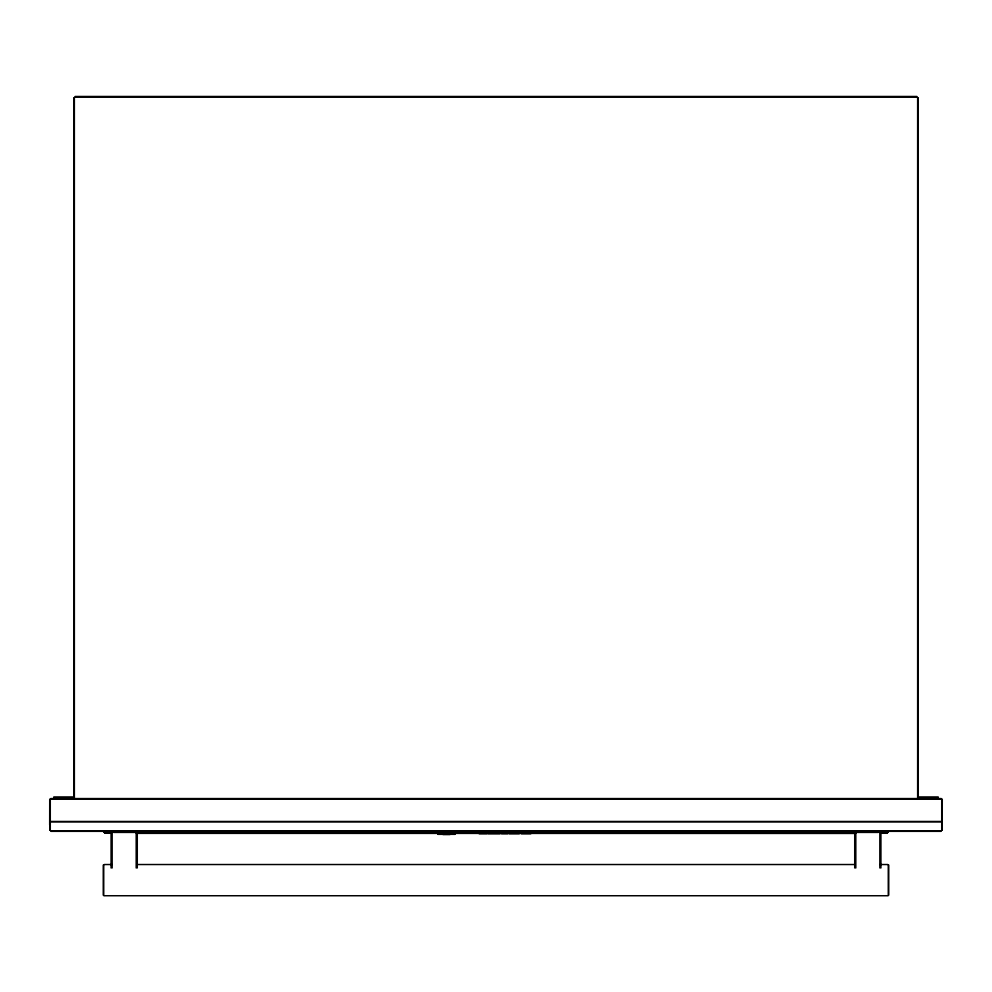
<?xml version="1.0" encoding="UTF-8"?>
<svg xmlns="http://www.w3.org/2000/svg" width="992" height="992" viewBox="0 0 992 992"><rect width="100%" height="100%" fill="white"/><g stroke="black" fill="none" stroke-linecap="round" stroke-linejoin="round"><path stroke-width="1.49" d="M942.214 799.85L942.214 830.168L942.276 799.403M75.107 96.472L916.893 96.472M75.107 97.018L916.893 97.018M53.655 797.146L73.792 797.146M918.208 797.146L938.345 797.146M53.655 797.531L73.792 797.531M918.208 797.531L938.345 797.531M50.505 798.622L941.495 798.622M50.952 798.684L941.048 798.684M50.505 798.957L941.495 798.957M50.952 799.18L941.048 799.18M50.505 821.463L941.495 821.463M50.505 821.785L941.495 821.785M50.952 830.837L941.048 830.837M50.952 831.333L941.048 831.333M104.284 831.705L112.022 831.705M136.797 831.705L855.203 831.705M879.978 831.705L887.716 831.705M290.656 831.817L701.344 831.817M103.937 832.04L112.022 832.04M136.797 832.04L855.203 832.04M879.978 832.04L888.063 832.04M291.102 832.201L700.898 832.201M104.284 832.375L112.022 832.375M113.671 832.412L134.676 832.412M136.797 832.375L855.203 832.375M857.324 832.412L878.329 832.412M879.978 832.375L887.716 832.375M104.284 832.623L112.022 832.623M136.276 832.61L855.724 832.61M879.978 832.623L887.716 832.623M104.954 832.933L111.513 832.933M136.276 832.747L855.724 832.933M880.487 832.933L887.046 832.933M105.326 833.131L111.513 833.131M136.276 833.131L855.724 833.131M880.487 833.131L886.674 833.131M105.326 833.268L111.513 833.268M136.276 833.268L855.724 833.268M880.487 833.268L886.674 833.268M136.747 833.354L855.253 833.429M437.72 833.764L455.241 833.764M479.161 833.764L486.886 833.764M487.965 833.764L500.055 833.764M501.468 833.764L507.83 833.764M509.156 833.764L519.3 833.764M521.284 833.764L530.832 833.764M438.055 834.334L454.919 834.334M442.916 834.508L450.033 834.508M104.222 864.528L111.96 864.528M136.735 864.528L855.265 864.528M880.04 864.528L887.778 864.528M104.222 895.739L887.778 895.739M941.954 799.403L942.102 824.91M941.718 799.85L941.718 830.168M918.195 97.762L918.195 798.461M917.637 97.762L917.637 798.461M888.696 865.049L888.696 895.206M888.311 864.664L888.311 895.59M880.933 833.912L880.933 867.975M879.83 833.912L879.83 867.975M855.823 833.912L855.823 867.975M854.72 833.912L854.72 867.975M137.28 833.912L137.28 867.975M136.177 833.912L136.177 867.975M112.17 833.912L112.17 867.975M111.067 833.912L111.067 867.975M103.689 864.664L103.689 895.59M103.304 865.049L103.304 895.206M74.363 97.762L74.363 798.461M73.805 97.762L73.805 798.461M50.282 799.85L50.282 830.168M50.046 799.403L50.046 821.004M49.724 799.403L49.674 824.91M49.786 799.85L49.786 830.168L49.786 799.85"/></g></svg>
